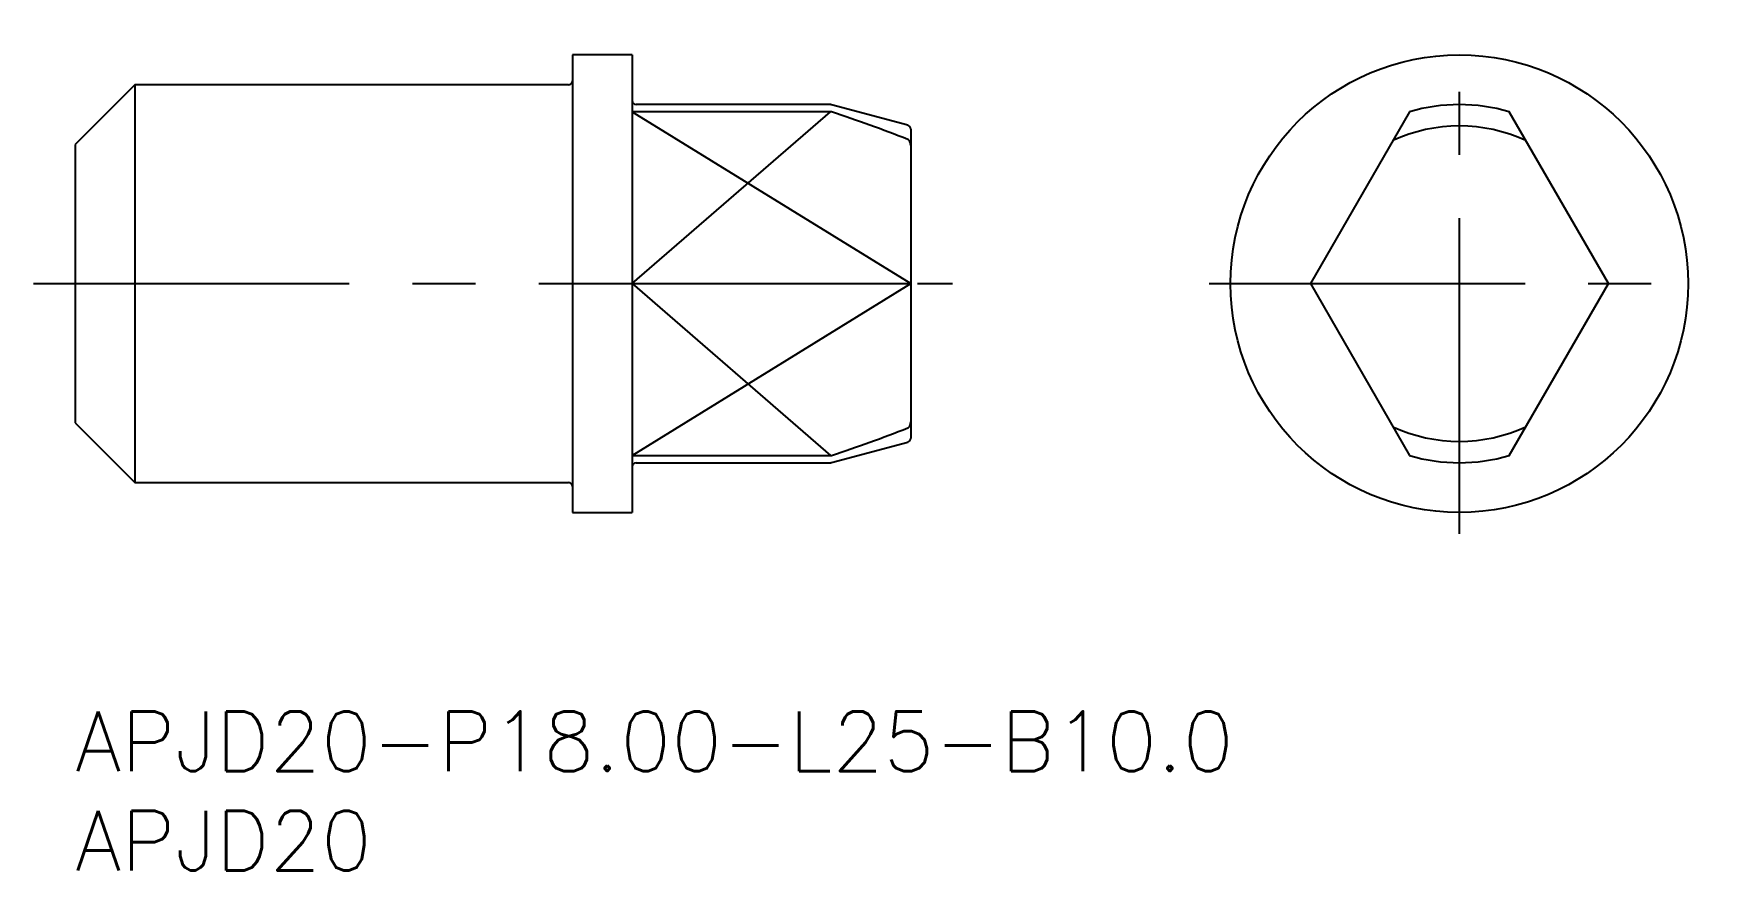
# Model space of a CAD drawing. Extents: x -2.1 to 82.2, y -8 to 34.1.
import ezdxf

# ---------------------------------------------------------------- set-up
doc = ezdxf.new("R2010")
doc.units = 0
doc.header["$LTSCALE"] = 0.5
doc.linetypes.add('CENTER', pattern=[50.8, 31.75, -6.35, 6.35, -6.35])
for name, color, linetype in [('MSM_CENTER', 1, 'CENTER'), ('MSM_CONTINUOUS', 7, 'CONTINUOUS'), ('MSM_NARROW', 5, 'CONTINUOUS'), ('MSM_PART_NUMBER', 7, 'CONTINUOUS')]:
    doc.layers.add(name, color=color, linetype=linetype)
doc.styles.get("Standard").update_dxf_attribs({"font": 'txt.shx', "height": 3, "bigfont": 'bigfont.shx'})

# ---------------------------------------------------------------- blocks, each defined once
blk = doc.blocks.new('*U2')
at = {"layer": 'MSM_PART_NUMBER'}
blk.add_text('APJD20-P18.00-L25-B10.0', height=3, dxfattribs=at).set_placement((0, -3))
blk = doc.blocks.new('*U3')
at = {"layer": 'MSM_PART_NUMBER'}
blk.add_text('APJD20', height=3, dxfattribs=at).set_placement((0, -8))

msp = doc.modelspace()

# ---------------------------------------------------------------- linework, layer by layer
at = {"layer": 'MSM_CENTER'}
for p, q in [((69.584, 8.925), (69.584, 34.075)), ((-2.1, 21.5), (44.1, 21.5)), ((57.009, 21.5), (82.159, 21.5))]:
    msp.add_line(p, q, dxfattribs=at)
at = {"layer": 'MSM_CONTINUOUS'}
for p, q in [((28, 33), (25, 33)), ((25, 33), (25, 10)), ((28, 33), (28, 10)), ((3, 31.5), (0, 28.5)), ((24.8, 31.5), (3, 31.5)), ((3, 31.5), (3, 11.5)), ((37.974, 30.5), (28.2, 30.5)), ((41.852, 29.468), (38.025, 30.493)), ((37.974, 30.146), (28, 30.146)), ((67.084, 30.146), (62.092, 21.5)), ((77.075, 21.5), (72.084, 30.146)), ((42, 29.275), (42, 13.725)), ((0, 28.5), (0, 14.5)), ((28, 21.5), (42, 21.5)), ((62.092, 21.5), (67.084, 12.854)), ((72.084, 12.854), (77.075, 21.5)), ((0, 14.5), (3, 11.5)), ((38.025, 12.507), (41.852, 13.532)), ((28, 12.854), (37.974, 12.854)), ((28.2, 12.5), (37.974, 12.5)), ((3, 11.5), (24.8, 11.5)), ((25, 10), (28, 10))]:
    msp.add_line(p, q, dxfattribs=at)
msp.add_circle((69.584, 21.5), 11.5, dxfattribs=at)
for centre, radius, start, end in [((24.8, 31.7), 0.2, 270, 0), ((28.2, 30.7), 0.2, 180, 270), ((37.974, 30.3), 0.2, 75, 90), ((69.584, 21.5), 9, 73.87238, 106.12762), ((37.889, 29.469), 0.682, 78.44926, 82.8591), ((14.749, -40.017), 73.915, 68.48917, 71.64457), ((41.8, 29.275), 0.2, 0, 75), ((41.767, 28.559), 0.209, 26.2362, 65.91839), ((41.574, 28.458), 0.426, 359.42036, 26.935), ((69.584, 21.5), 7.928, 65.08101, 114.91899), ((41.769, 14.438), 0.205, 293.86444, 331.9472), ((41.591, 14.538), 0.409, 331.2495, 1.1209), ((14.948, 82.468), 73.331, 288.34285, 291.5234), ((41.8, 13.725), 0.2, 285, 0), ((69.584, 21.5), 7.928, 245.08101, 294.91899), ((37.894, 13.497), 0.648, 277.02488, 281.66676), ((69.584, 21.5), 9, 253.87238, 286.12762), ((28.2, 12.3), 0.2, 90, 180), ((37.974, 12.7), 0.2, 270, 285), ((24.8, 11.3), 0.2, 0, 90)]:
    msp.add_arc(centre, radius, start, end, dxfattribs=at)
at = {"layer": 'MSM_NARROW'}
for p, q in [((28, 21.5), (37.974, 30.146)), ((28, 30.146), (42, 21.5)), ((28, 21.5), (37.974, 12.854)), ((28, 12.854), (42, 21.5))]:
    msp.add_line(p, q, dxfattribs=at)

# ---------------------------------------------------------------- block references
at = {"layer": 'MSM_CONTINUOUS'}
for name in ['*U2', '*U3']:
    msp.add_blockref(name, (0, 0), dxfattribs=at)

doc.saveas('drawing.dxf')
